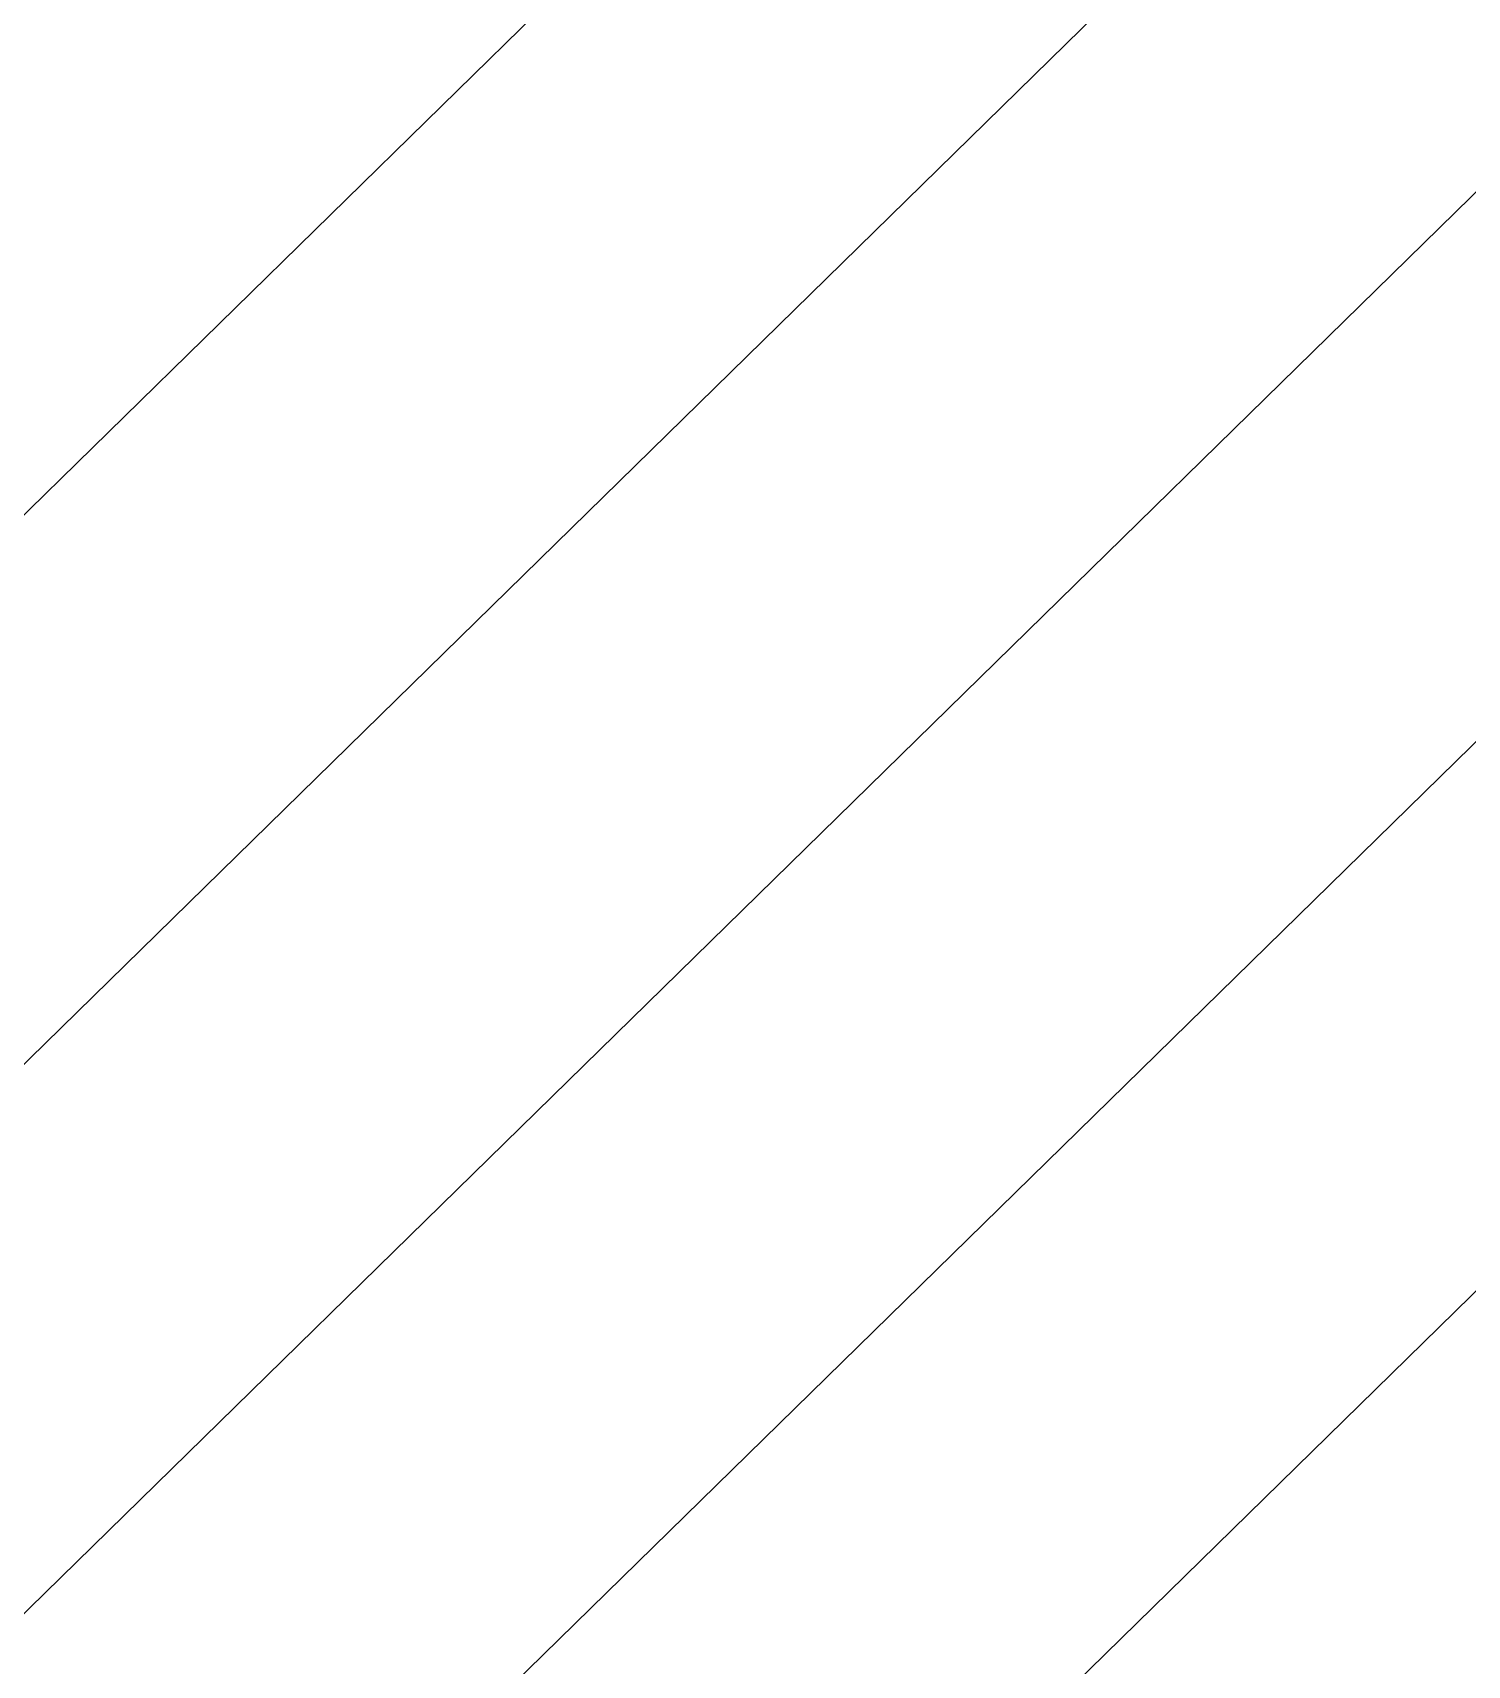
# Model space of a CAD drawing. Extents: x 7084 to 11035, y 13750 to 16729.
# Drawn here: x 8637.239 to 8638.504, y 15534.505 to 15535.945 of the extents above; entities that cross this region are included whole.
import ezdxf

# ---------------------------------------------------------------- set-up
doc = ezdxf.new("R2010")
doc.units = 0
doc.layers.add('Default', color=7, linetype='Continuous')

msp = doc.modelspace()

# ---------------------------------------------------------------- linework, layer by layer
at = {"layer": 'Default'}
for points in [[(8211.6568, 15258.8721), (8439.0512, 15377.8326), (8473.1577, 15375.7943), (8504.1988, 15440.0937), (8596.943, 15454.362), (8623.5496, 15492.0548), (8692.5133, 15458.762), (8730.0801, 15448.9667), (8770.3769, 15474.1521), (8729.0974, 15524.17), (8705.8166, 15501.3717), (8636.8529, 15534.6645), (8660.1338, 15557.4628), (8760.6775, 15762.4653), (8810.565, 15797.9408), (8894.8194, 15817.8958)], [(8215.0105, 15258.3245), (8440.2079, 15376.1357), (8473.9848, 15374.117), (8505.3476, 15439.0827), (8597.1957, 15453.2132), (8624.0781, 15491.2966), (8692.3754, 15458.3255), (8730.3315, 15448.4286), (8771.0459, 15473.875), (8729.3387, 15524.4113), (8705.8166, 15501.3767), (8637.5193, 15534.3478), (8661.0413, 15557.3824), (8760.6137, 15760.4041), (8811.0181, 15796.2473)], [(8760.7095, 15763.4958), (8659.68, 15557.503), (8636.5198, 15534.8228), (8705.8166, 15501.3692), (8728.9768, 15524.0494), (8770.0424, 15474.2906), (8729.9544, 15449.2357), (8692.5822, 15458.9803), (8623.2854, 15492.4339), (8596.8166, 15454.9364), (8503.6244, 15440.5991), (8472.7441, 15376.6329), (8438.4729, 15378.6811), (8209.9799, 15259.1459)], [(8760.6456, 15761.4347), (8660.5875, 15557.4226), (8637.1861, 15534.5062), (8705.8166, 15501.3742), (8729.218, 15524.2906), (8770.7114, 15474.0136), (8730.2058, 15448.6976), (8692.4443, 15458.5438), (8623.8138, 15491.6757), (8597.0693, 15453.7876), (8504.7732, 15439.5882), (8473.5713, 15374.9556), (8439.6296, 15376.9842), (8213.3337, 15258.5983)], [(8216.6874, 15258.0507), (8440.7862, 15375.2872), (8474.3984, 15373.2784), (8505.922, 15438.5772), (8597.3221, 15452.6388), (8624.3423, 15490.9175), (8692.3065, 15458.1072), (8730.4573, 15448.1596), (8771.3804, 15473.7365), (8729.4593, 15524.5319), (8705.8166, 15501.3792), (8637.8524, 15534.1895), (8661.4951, 15557.3422), (8760.5817, 15759.3736)]]:
    msp.add_lwpolyline(points, dxfattribs=at)

doc.saveas('drawing.dxf')
